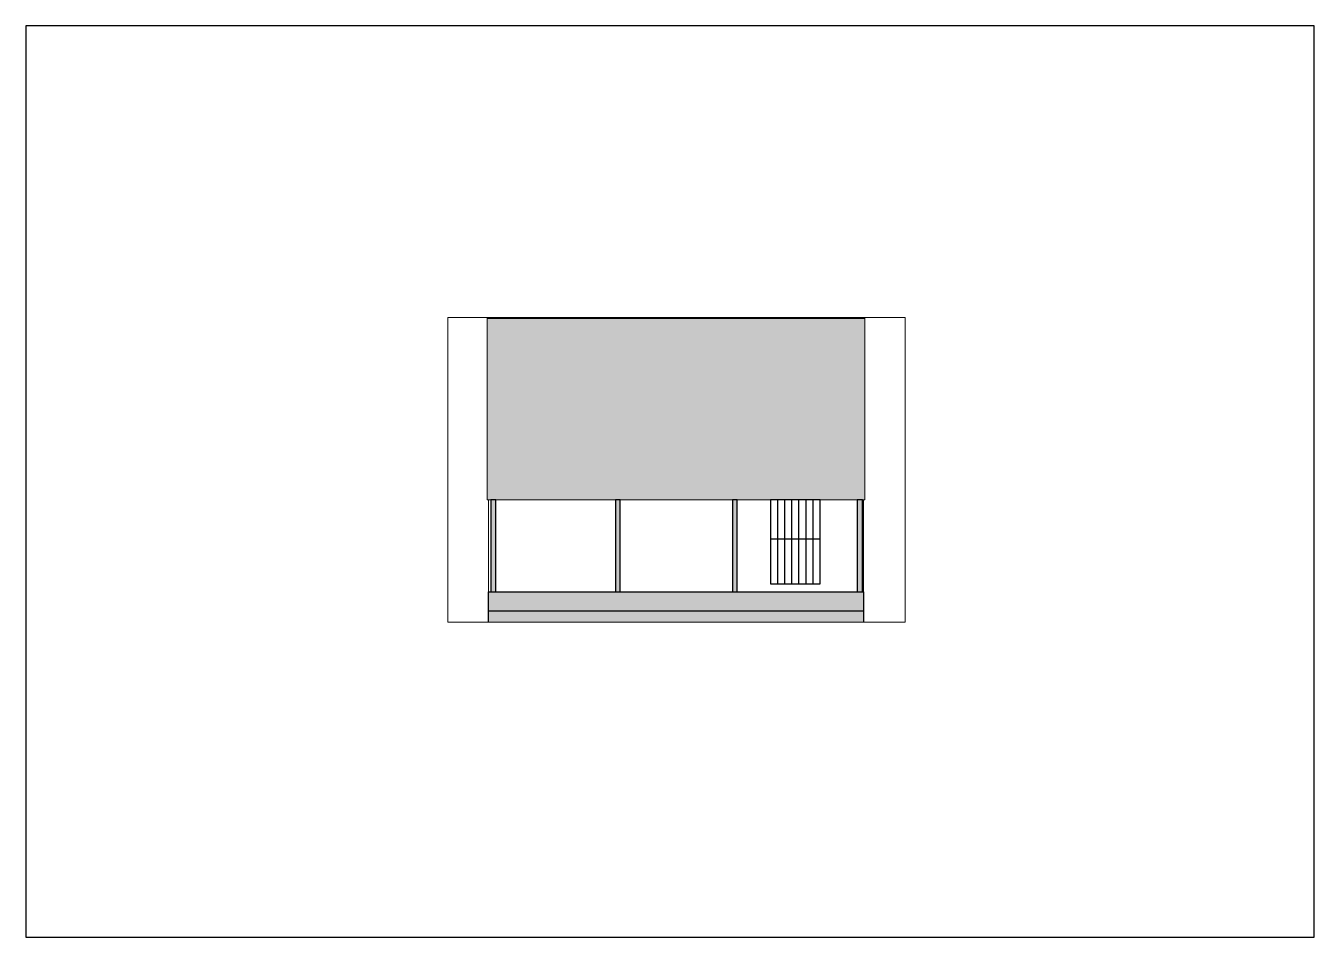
# Paper-space layout 'Layout1' of a CAD drawing. Header units: millimetres. Extents: x 21 to 318, y 103 to 313.
# The model-space entities are those that its viewports show. They can reach past a viewport. Long polylines and large blocks are cut down to what shows.
import ezdxf

# ---------------------------------------------------------------- set-up
doc = ezdxf.new("R2010")
doc.units = ezdxf.units.MM
for name, color, linetype, lineweight in [('A-ALV-___-___-EXI', 250, 'Continuous', 13), ('A-BAS-___-___-EXI', 250, 'Continuous', 25), ('A-COB-___-___-EXI', 250, 'Continuous', 13), ('A-PIL-___-___-EXI', 250, 'Continuous', 25), ('A-POR-___-___-EXI', 250, 'Continuous', 25)]:
    doc.layers.add(name, color=color, linetype=linetype, lineweight=lineweight)

# ---------------------------------------------------------------- blocks, each defined once
blk = doc.blocks.new('A4 HORIZONTAL - A4-22655307-Não nomeada')
at = {"layer": 'A-BAS-___-___-EXI'}
for p, q in [((317.79, 313), (20.79, 313)), ((20.79, 313), (20.79, 103)), ((317.79, 103), (317.79, 313)), ((20.79, 103), (317.79, 103))]:
    blk.add_line(p, q, dxfattribs=at)

msp = doc.modelspace()

# ---------------------------------------------------------------- hatches: boundary and pattern name
at = {"layer": 'A-BAS-___-___-EXI', "true_color": 0xcb9898}
msp.add_hatch(color=253, dxfattribs=at).paths.add_polyline_path([(33019, -943), (41659, -943), (41659, -243), (33019, -243)])
at = {"layer": 'A-COB-___-___-EXI'}
h = msp.add_hatch(dxfattribs=at)
h.set_pattern_fill('FP_1', color=256, style=0, pattern_type=2)
h.set_pattern_definition([(286.912, (49065.01, 1560.023), (261.57722, -714.1109), [9.168, -907.623]), (0, (49050.34, 1551.25), (0, 146.19), [17.335, -249.364]), (276.448, (49058.341, 1633.849), (266.66819187, -2338.67278873), [83.123, -16541.51]), (0, (48846.32, 1562.22), (0, 146.19), [46.672, -220.027]), (0, (48846.32, 1551.25), (0, 146.19), [45.339, -221.361]), (298.692, (49042.34, 1565.87), (258.809982, -424.153513), [16.665, -1649.863]), (319.547, (49030.338, 1576.104), (522.4823455, -429.258263), [15.772, -3138.636]), (333.322, (49014.336, 1584.144), (2921.331574, -1455.6885804), [17.908, -3563.782]), (349.051, (48991.666, 1588.53), (793.4609004, -144.9008017), [23.09, -4594.877]), (355.523, (48979.665, 1598.763), (259.28268, 0.58346), [18.726, -1853.889]), (348.583, (48998.334, 1597.301), (2927.5810874, -583.5136445), [25.848, -5143.749]), (336.322, (49023.67, 1592.185), (1036.269694, -425.177722), [21.841, -1434.238]), (321.435, (49043.673, 1583.413), (2390.6352004, -1892.739783), [18.76, -3733.273]), (83.552, (48891.654, 1551.251), (1600.3018682, 14180.7958825), [83.123, -16541.51]), (82.829, (48900.988, 1487.659), (266.8965507, 2194.436881), [64.094, -4208.841]), (277.171, (49050.34, 1551.251), (266.498468, -2045.075269), [64.094, -4208.841]), (0, (48969, 1588.53), (0, 146.19), [22.669, -244.03]), (12.996, (48943.66, 1582.682), (1873.569154, 440.1038302), [26.003, -5174.507]), (26.258, (48930.325, 1576.104), (281.623388, 153.548639), [14.869, -2959.014]), (37.503, (48916.99, 1565.87), (555.612145, 455.62025), [16.809, -1664.092]), (61.308, (48908.99, 1551.25), (541.29229, 1037.747735), [16.665, -1649.863]), (0, (48891.65, 1551.25), (0, 146.19), [17.335, -249.364]), (73.088, (48891.654, 1551.25), (5.11965, 163.03135), [9.168, -907.623]), (60.312, (48894.321, 1560.023), (1072.022397, 1909.608507), [13.462, -2678.999]), (38.565, (48900.988, 1571.718), (543.0855607, 446.2860044), [18.76, -3733.273]), (23.678, (48915.657, 1583.413), (297.232923, 159.57841), [21.841, -1434.238]), (11.417, (48935.659, 1592.185), (2139.7224363, 439.7986936), [25.848, -5143.749]), (4.477, (48960.996, 1597.3), (1607.6185, 146.757728), [18.726, -1853.889]), (299.688, (49058.341, 1571.718), (261.491382, -429.428179), [13.462, -2678.999]), (0, (49066.34, 1562.22), (0, 146.19), [46.672, -220.027]), (0, (49067.68, 1551.25), (0, 146.19), [45.339, -221.361])])
h.paths.add_polyline_path([(38639, 1877), (41688, 1877), (41688, 6053), (32988, 6053), (32988, 1877), (36051, 1877)])
at = {"layer": 'A-PIL-___-___-EXI', "true_color": 0xc19a82}
h = msp.add_hatch(color=33, dxfattribs=at)
h.paths.add_polyline_path([(41512, -243), (41636, -243), (41636, 1877), (41512, 1877)])
h.paths.add_polyline_path([(33073, -243), (33184, -243), (33184, 1877), (33073, 1877)])
h.paths.add_polyline_path([(38749, -243), (38749, 1877), (38639, 1877), (38639, -243)])
h.paths.add_polyline_path([(35941, -243), (36051, -243), (36051, 1877), (35941, 1877)])

# ---------------------------------------------------------------- linework, layer by layer
at = {"layer": 'A-ALV-___-___-EXI'}
for p, q in [((33019, -243), (33019, 1877)), ((41659, -383), (41659, 1877))]:
    msp.add_line(p, q, dxfattribs=at)
at = {"layer": 'A-BAS-___-___-EXI'}
for p, q in [((33019, -243), (41659, -243)), ((33019, -943), (33019, -243)), ((41659, -243), (41659, -943)), ((41659, -693), (33019, -693)), ((32079, -943), (42619, -943)), ((41659, -943), (33019, -943))]:
    msp.add_line(p, q, dxfattribs=at)
at = {"layer": 'A-COB-___-___-EXI'}
for p, q in [((41688, 6053), (32988, 6053)), ((33184, 1877), (35941, 1877)), ((36051, 1877), (38639, 1877)), ((38749, 1877), (41512, 1877))]:
    msp.add_line(p, q, dxfattribs=at)
msp.add_lwpolyline([(41636, 1877), (41688, 1877), (41688, 6077), (32988, 6077), (32988, 1877), (33073, 1877)], dxfattribs=at)
at = {"layer": 'A-PIL-___-___-EXI'}
for points in [[(33184, -243), (33184, 1877), (33073, 1877), (33073, -243)], [(36051, -243), (36051, 1877), (35941, 1877), (35941, -243)], [(38749, -243), (38749, 1877), (38639, 1877), (38639, -243)], [(41636, -243), (41636, 1877), (41512, 1877), (41512, -243)]]:
    msp.add_lwpolyline(points, dxfattribs=at)
at = {"layer": 'A-POR-___-___-EXI'}
for p, q in [((39683, -60), (39683, 1877)), ((39847, -60), (39847, 1877)), ((40010, -60), (40010, 1877)), ((40174, -60), (40174, 1877)), ((40338, -60), (40338, 1877)), ((40502, -60), (40502, 1877)), ((39519, 977), (40665, 977))]:
    msp.add_line(p, q, dxfattribs=at)
msp.add_lwpolyline([(39519, -60), (40665, -60), (40665, 1877), (39519, 1877)], close=True, dxfattribs=at)

psp = doc.layouts.get("Layout1")

# ---------------------------------------------------------------- block references
at = {"layer": 'A-PIL-___-___-EXI'}
psp.add_blockref('A4 HORIZONTAL - A4-22655307-Não nomeada', (0, 0), dxfattribs=at)

# ---------------------------------------------------------------- viewports
at = {"layer": 'A-COB-___-___-EXI'}
psp.add_viewport(center=(170.78, 210.69), size=(105.4, 70.2), view_center_point=(37349.4, 2567.03), view_height=7020, dxfattribs=at)

doc.saveas('drawing.dxf')
